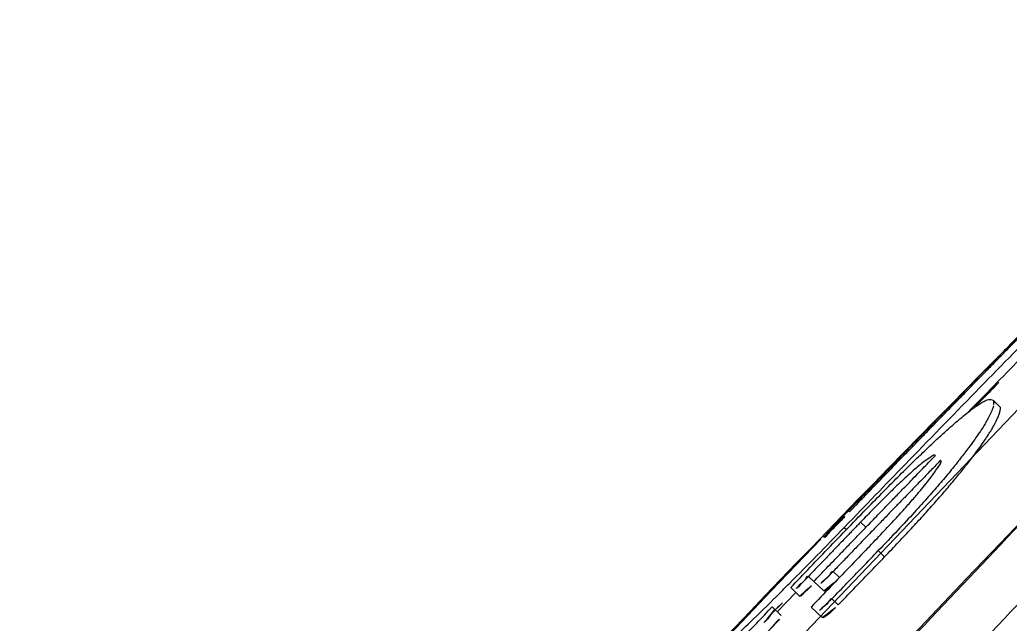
# Model space of a CAD drawing. Header units: millimetres. Extents: x 1145859089 to 1147511753, y -1047484727 to -1047247487.
# Drawn here: x 1146991936 to 1146991962.02, y -1047436486.46 to -1047436470.59 of the extents above; entities that cross this region are included whole.
import ezdxf
from ezdxf.xclip import XClip

# ---------------------------------------------------------------- set-up
doc = ezdxf.new("R2010")
doc.units = ezdxf.units.MM
doc.header["$LTSCALE"] = 100
doc.header["$MEASUREMENT"] = 0
doc.header["$XCLIPFRAME"] = 2
doc.layers.get('0').update_dxf_attribs({"linetype": 'CONTINUOUS'})
doc.layers.add('XREF', color=135, linetype='CONTINUOUS')
doc.layers.add('단지배치도$0$W240910', color=135, linetype='CONTINUOUS')

# ---------------------------------------------------------------- blocks, each defined once
blk = doc.blocks.new('단지배치도$0$zw$9902')
at = {"layer": '단지배치도$0$W240910', "linetype": 'ByBlock', "ltscale": 20}
for p, q in [((62174.21, -65162.678), (62288.069, -65043.262)), ((62221.86, -65111.456), (62222.188, -65111.12)), ((62222.514, -65111.441), (62222.343, -65111.279)), ((62222.499, -65111.42), (62222.351, -65111.279)), ((62218.71, -65114.008), (62218.546, -65114.178)), ((62218.546, -65114.178), (62218.494, -65114.233)), ((62218.546, -65114.178), (62218.573, -65114.204)), ((62218.557, -65114.489), (62218.436, -65114.615)), ((62218.436, -65114.615), (62218.493, -65114.67)), ((62218.864, -65114.477), (62219.004, -65114.611)), ((62217.823, -65114.923), (62216.516, -65116.283)), ((62219.329, -65115.226), (62219.495, -65115.385)), ((62217.894, -65116.283), (62217.494, -65115.901)), ((62218.141, -65115.776), (62218.308, -65115.934)), ((62216.956, -65116.125), (62216.993, -65116.088)), ((62217.26, -65116.418), (62217.027, -65116.196)), ((62216.516, -65116.283), (62214.747, -65118.138)), ((62216.672, -65116.83), (62217.158, -65116.322)), ((62218.112, -65116.491), (62218.278, -65116.649)), ((62216.541, -65116.704), (62216.773, -65116.926)), ((62217.853, -65116.984), (62217.564, -65116.708))]:
    blk.add_line(p, q, dxfattribs=at)
at = {"layer": '단지배치도$0$W240910'}
for centre, radius, start, end in [((56819.18, -60798.975), 5399.427, 202.101618, 356.712088), ((57394.291, -57699.4), 11431.377, 251.6277496, 321.4181311)]:
    blk.add_arc(centre, radius, start, end, dxfattribs=at)
at = {"layer": '단지배치도$0$W240910', "linetype": 'ByBlock', "ltscale": 20}
for centre, radius, start, end in [((41791.48, -45638.696), 28226.861, 316.1617116, 316.5676775), ((41450.437, -45313.524), 28703.079, 316.1634055, 316.5659905), ((62743.96, -65620.633), 729.311, 135.583076, 135.73487), ((62222.287, -65111.338), 0.0814, 46.4091, 58.9087), ((62222.302, -65111.321), 0.0586, 40.6962, 46.363), ((62222.301, -65111.322), 0.0605, 33.9821, 40.6699), ((62131.205, -65030.666), 121.064, 315.12225, 316.09793), ((62152.653, -65051.973), 91.061, 314.62619, 315.06858)]:
    blk.add_arc(centre, radius, start, end, dxfattribs=at)
at = {"layer": '단지배치도$0$W240910', "linetype": 'ByBlock', "ltscale": 20, "extrusion": (0, 0, -1)}
blk.add_ellipse((62567.39, -65452.708), major_axis=(-485.991, -11.578), ratio=1, start_param=0.708795, end_param=0.862005, dxfattribs=at)
at = {"layer": '단지배치도$0$W240910', "linetype": 'ByBlock', "ltscale": 20}
for points, knots in [([(62253.408, -65084.256), (62253.346, -65084.34), (62253.187, -65084.548), (62252.918, -65084.892), (62252.586, -65085.307), (62252.201, -65085.779), (62251.747, -65086.327), (62251.205, -65086.97), (62250.563, -65087.723), (62249.812, -65088.595), (62248.94, -65089.594), (62247.936, -65090.735), (62246.783, -65092.033), (62245.463, -65093.508), (62243.958, -65095.178), (62242.245, -65097.065), (62240.3, -65099.193), (62238.097, -65101.59), (62235.602, -65104.287), (62232.778, -65107.323), (62229.586, -65110.735), (62225.956, -65114.592), (62221.901, -65118.873), (62217.645, -65123.337), (62213.544, -65127.611), (62209.843, -65131.443), (62206.574, -65134.809), (62203.667, -65137.784), (62201.082, -65140.415), (62198.784, -65142.739), (62196.744, -65144.79), (62194.934, -65146.598), (62193.331, -65148.188), (62191.915, -65149.583), (62190.668, -65150.802), (62189.572, -65151.864), (62188.61, -65152.787), (62187.771, -65153.584), (62187.046, -65154.266), (62186.425, -65154.841), (62185.896, -65155.325), (62185.44, -65155.734), (62185.039, -65156.088), (62184.7, -65156.38), (62184.492, -65156.555), (62184.405, -65156.627)], [0, 0, 0, 0, 0.313904, 0.785938, 1.309904, 1.908722, 2.610799, 3.446041, 4.432154, 5.579577, 6.898803, 8.409937, 10.137933, 12.10808, 14.347045, 16.883775, 19.753734, 22.995188, 26.650958, 30.776923, 35.433042, 40.668896, 46.665278, 53.123251, 59.172395, 64.435061, 69.106362, 73.246956, 76.916151, 80.169465, 83.05019, 85.596842, 87.844859, 89.823381, 91.559072, 93.077294, 94.402921, 95.55651, 96.548523, 97.389382, 98.09617, 98.698881, 99.226154, 99.701164, 100.041093, 100.041093, 100.041093, 100.041093]), ([(62218.129, -65119.715), (62218.99, -65118.812), (62220.743, -65116.968), (62223.362, -65114.201), (62225.919, -65111.484), (62228.321, -65108.916), (62230.538, -65106.532), (62232.588, -65104.314), (62234.486, -65102.247), (62236.17, -65100.403), (62237.22, -65099.245), (62237.688, -65098.728)], [0, 0, 0, 0, 3.743672, 7.631825, 11.428276, 14.93902, 18.178212, 21.197, 23.998758, 26.597082, 28.688442, 28.688442, 28.688442, 28.688442]), ([(62238.123, -65101.472), (62236.448, -65103.289), (62232.632, -65107.404), (62226.475, -65113.966), (62219.653, -65121.157), (62212.794, -65128.314), (62206.53, -65134.78), (62202.598, -65138.792), (62200.859, -65140.554)], [0, 0, 0, 0, 7.412838, 16.836515, 26.99373, 37.150656, 46.573573, 54.002163, 54.002163, 54.002163, 54.002163]), ([(62218.573, -65114.204), (62218.607, -65114.169), (62218.683, -65114.09), (62218.783, -65113.986), (62218.876, -65113.89), (62218.957, -65113.806), (62219.046, -65113.714), (62219.144, -65113.613), (62219.252, -65113.501), (62219.371, -65113.377), (62219.503, -65113.241), (62219.648, -65113.092), (62219.807, -65112.927), (62219.983, -65112.745), (62220.177, -65112.546), (62220.391, -65112.326), (62220.626, -65112.084), (62220.884, -65111.819), (62221.166, -65111.529), (62221.467, -65111.22), (62221.767, -65110.913), (62222.048, -65110.626), (62222.296, -65110.372), (62222.517, -65110.146), (62222.715, -65109.944), (62222.893, -65109.763), (62223.054, -65109.599), (62223.2, -65109.45), (62223.333, -65109.315), (62223.453, -65109.192), (62223.563, -65109.08), (62223.664, -65108.979), (62223.755, -65108.886), (62223.838, -65108.801), (62223.911, -65108.728), (62223.956, -65108.682), (62223.975, -65108.662)], [0, 0, 0, 0, 0.146797, 0.327675, 0.432694, 0.548589, 0.676395, 0.817275, 0.972512, 1.14355, 1.331994, 1.539634, 1.768441, 2.020558, 2.298256, 2.603906, 2.940022, 3.30906, 3.713162, 4.153195, 4.603544, 5.003521, 5.356171, 5.669828, 5.95075, 6.203727, 6.432484, 6.640047, 6.828834, 7.000657, 7.15709, 7.299559, 7.429341, 7.547589, 7.655318, 7.739113, 7.739113, 7.739113, 7.739113]), ([(62223.751, -65109.152), (62223.166, -65109.747), (62221.961, -65110.977), (62220.23, -65112.756), (62219.085, -65113.941), (62218.557, -65114.489)], [0, 0, 0, 0, 2.502735, 5.165204, 7.447969, 7.447969, 7.447969, 7.447969]), ([(62223.161, -65109.44), (62223.117, -65109.484), (62223.049, -65109.554), (62222.953, -65109.652), (62222.869, -65109.737), (62222.776, -65109.832), (62222.673, -65109.937), (62222.559, -65110.053), (62222.434, -65110.181), (62222.296, -65110.322), (62222.144, -65110.477), (62221.976, -65110.648), (62221.792, -65110.836), (62221.59, -65111.043), (62221.368, -65111.271), (62221.125, -65111.519), (62220.861, -65111.79), (62220.575, -65112.085), (62220.278, -65112.389), (62219.992, -65112.684), (62219.733, -65112.951), (62219.504, -65113.188), (62219.299, -65113.399), (62219.115, -65113.589), (62218.951, -65113.76), (62218.818, -65113.897), (62218.74, -65113.978), (62218.71, -65114.008)], [0, 0, 0, 0, 0.184426, 0.292401, 0.412165, 0.544699, 0.691154, 0.852839, 1.031212, 1.227885, 1.444622, 1.683337, 1.94606, 2.234907, 2.551956, 2.899001, 3.276921, 3.687612, 4.131091, 4.551906, 4.919952, 5.247488, 5.540496, 5.803723, 6.039756, 6.250901, 6.377263, 6.377263, 6.377263, 6.377263]), ([(62218.614, -65114.544), (62218.788, -65114.364), (62219.113, -65114.029), (62219.573, -65113.562), (62219.975, -65113.16), (62220.329, -65112.813), (62220.645, -65112.51), (62220.93, -65112.243), (62221.186, -65112.011), (62221.41, -65111.815), (62221.598, -65111.659), (62221.747, -65111.541), (62221.865, -65111.455), (62221.978, -65111.378), (62222.083, -65111.315), (62222.197, -65111.257), (62222.289, -65111.244), (62222.329, -65111.268)], [0, 0, 0, 0, 0.751386, 1.402112, 1.964927, 2.456649, 2.891109, 3.278392, 3.624985, 3.929104, 4.171752, 4.357021, 4.499998, 4.611073, 4.766322, 4.863398, 5.003966, 5.003966, 5.003966, 5.003966]), ([(62222.351, -65111.289), (62222.368, -65111.313), (62222.366, -65111.367), (62222.357, -65111.413), (62222.353, -65111.43)], [0, 0, 0, 0, 0.0897311, 0.1430384, 0.1430384, 0.1430384, 0.1430384]), ([(62222.353, -65111.43), (62222.348, -65111.447), (62222.327, -65111.512), (62222.28, -65111.625), (62222.215, -65111.75), (62222.148, -65111.869), (62222.075, -65111.988), (62221.979, -65112.135), (62221.853, -65112.319), (62221.688, -65112.545), (62221.483, -65112.812), (62221.239, -65113.115), (62220.958, -65113.45), (62220.636, -65113.821), (62220.26, -65114.238), (62219.82, -65114.713), (62219.501, -65115.047), (62219.329, -65115.226)], [0, 0, 0, 0, 0.053881, 0.204083, 0.366173, 0.476354, 0.613438, 0.785477, 1.003276, 1.281183, 1.625231, 2.015069, 2.447917, 2.934921, 3.489884, 4.131864, 4.876739, 4.876739, 4.876739, 4.876739]), ([(62219.495, -65115.385), (62219.619, -65115.257), (62219.855, -65115.01), (62220.194, -65114.649), (62220.507, -65114.308), (62220.797, -65113.984), (62221.064, -65113.679), (62221.306, -65113.393), (62221.522, -65113.13), (62221.712, -65112.89), (62221.879, -65112.671), (62222.023, -65112.473), (62222.143, -65112.299), (62222.239, -65112.152), (62222.312, -65112.032), (62222.38, -65111.913), (62222.437, -65111.802), (62222.489, -65111.686), (62222.52, -65111.583), (62222.557, -65111.466), (62222.515, -65111.44)], [0, 0, 0, 0, 0.532336, 1.025314, 1.486146, 1.920981, 2.329664, 2.704483, 3.043604, 3.349101, 3.624072, 3.869911, 4.083448, 4.258286, 4.396042, 4.505396, 4.666994, 4.775182, 4.87495, 5.025092, 5.025092, 5.025092, 5.025092]), ([(62219.147, -65120.685), (62220.141, -65119.643), (62222.052, -65117.634), (62224.804, -65114.724), (62226.674, -65112.738), (62227.63, -65111.72), (62227.742, -65111.601)], [0, 0, 0, 0, 4.321778, 8.317016, 12.015205, 12.505484, 12.505484, 12.505484, 12.505484]), ([(62220.965, -65112.853), (62220.932, -65112.888), (62220.863, -65112.959), (62220.754, -65113.071), (62220.634, -65113.194), (62220.502, -65113.331), (62220.355, -65113.482), (62220.194, -65113.648), (62220.016, -65113.832), (62219.822, -65114.032), (62219.611, -65114.251), (62219.38, -65114.49), (62219.129, -65114.75), (62218.869, -65115.019), (62218.615, -65115.283), (62218.374, -65115.533), (62218.219, -65115.695), (62218.141, -65115.776)], [0, 0, 0, 0, 0.144619, 0.297816, 0.469143, 0.658904, 0.868787, 1.100378, 1.355096, 1.634269, 1.938138, 2.26769, 2.629641, 3.022977, 3.390694, 3.728105, 4.063968, 4.063968, 4.063968, 4.063968]), ([(62220.83, -65112.724), (62220.804, -65112.7), (62220.688, -65112.785), (62220.574, -65112.85), (62220.425, -65112.97), (62220.28, -65113.093), (62220.113, -65113.242), (62219.924, -65113.417), (62219.709, -65113.623), (62219.462, -65113.867), (62219.176, -65114.155), (62218.972, -65114.364), (62218.864, -65114.477)], [0, 0, 0, 0, 0.106593, 0.304856, 0.46624, 0.659614, 0.881773, 1.136778, 1.431182, 1.775116, 2.179362, 2.649366, 2.649366, 2.649366, 2.649366]), ([(62219.056, -65115.156), (62219.185, -65115.022), (62219.425, -65114.771), (62219.756, -65114.416), (62220.036, -65114.108), (62220.267, -65113.845), (62220.456, -65113.621), (62220.609, -65113.434), (62220.725, -65113.28), (62220.818, -65113.156), (62220.888, -65113.031), (62221.018, -65112.903), (62220.965, -65112.853)], [0, 0, 0, 0, 0.557083, 1.041668, 1.456717, 1.80516, 2.094382, 2.334922, 2.528771, 2.676886, 2.786949, 3.005032, 3.005032, 3.005032, 3.005032]), ([(62219.166, -65114.443), (62219.265, -65114.34), (62219.454, -65114.145), (62219.721, -65113.868), (62219.96, -65113.622), (62220.172, -65113.403), (62220.361, -65113.207), (62220.53, -65113.034), (62220.684, -65112.875), (62220.782, -65112.774), (62220.83, -65112.724)], [0, 0, 0, 0, 0.428076, 0.814747, 1.154659, 1.457512, 1.728297, 1.970619, 2.184659, 2.39231, 2.39231, 2.39231, 2.39231]), ([(62218.494, -65114.233), (62218.461, -65114.267), (62218.386, -65114.345), (62218.273, -65114.461), (62218.168, -65114.574), (62218.068, -65114.671), (62218.007, -65114.765), (62217.846, -65114.839), (62217.887, -65114.872)], [0, 0, 0, 0, 0.1414344, 0.3260009, 0.4822983, 0.6126523, 0.721386, 0.8807418, 0.8807418, 0.8807418, 0.8807418]), ([(62217.887, -65114.872), (62217.93, -65114.906), (62218.006, -65114.767), (62218.097, -65114.694), (62218.191, -65114.595), (62218.301, -65114.485), (62218.43, -65114.352), (62218.523, -65114.256), (62218.573, -65114.204)], [0, 0, 0, 0, 0.162944, 0.2717587, 0.402024, 0.5579986, 0.7419803, 0.958177, 0.958177, 0.958177, 0.958177]), ([(62217.027, -65116.196), (62217.198, -65116.017), (62217.545, -65115.655), (62218.074, -65115.105), (62218.432, -65114.733), (62218.614, -65114.544)], [0, 0, 0, 0, 0.742255, 1.505622, 2.2906, 2.2906, 2.2906, 2.2906]), ([(62218.864, -65114.477), (62218.838, -65114.503), (62218.785, -65114.558), (62218.709, -65114.637), (62218.631, -65114.718), (62218.546, -65114.806), (62218.441, -65114.915), (62218.339, -65115.021), (62218.245, -65115.119), (62218.166, -65115.202), (62218.08, -65115.291), (62217.986, -65115.388), (62217.883, -65115.496), (62217.767, -65115.616), (62217.636, -65115.753), (62217.543, -65115.85), (62217.494, -65115.901)], [0, 0, 0, 0, 0.110656, 0.228555, 0.328506, 0.448123, 0.596852, 0.78282, 0.888934, 1.003471, 1.127114, 1.260622, 1.407866, 1.574056, 1.763483, 1.976602, 1.976602, 1.976602, 1.976602]), ([(62217.634, -65116.035), (62217.689, -65115.978), (62217.8, -65115.862), (62217.975, -65115.68), (62218.166, -65115.481), (62218.38, -65115.259), (62218.619, -65115.01), (62218.884, -65114.735), (62219.069, -65114.543), (62219.166, -65114.443)], [0, 0, 0, 0, 0.237738, 0.481967, 0.756522, 1.065105, 1.409126, 1.790713, 2.209749, 2.209749, 2.209749, 2.209749]), ([(62219.056, -65115.156), (62218.892, -65115.326), (62218.564, -65115.667), (62218.066, -65116.184), (62217.733, -65116.531), (62217.564, -65116.708)], [0, 0, 0, 0, 0.709715, 1.417955, 2.153058, 2.153058, 2.153058, 2.153058]), ([(62218.112, -65116.491), (62218.243, -65116.354), (62218.509, -65116.077), (62218.915, -65115.655), (62219.189, -65115.371), (62219.329, -65115.226)], [0, 0, 0, 0, 0.568383, 1.15293, 1.755194, 1.755194, 1.755194, 1.755194]), ([(62218.278, -65116.649), (62218.413, -65116.509), (62218.683, -65116.228), (62219.089, -65115.806), (62219.36, -65115.525), (62219.495, -65115.385)], [0, 0, 0, 0, 0.584951, 1.170017, 1.755194, 1.755194, 1.755194, 1.755194]), ([(62217.494, -65115.901), (62217.463, -65115.872), (62217.409, -65116.012), (62217.311, -65116.079), (62217.22, -65116.153), (62217.126, -65116.291), (62217.093, -65116.259)], [0, 0, 0, 0, 0.1272941, 0.2397187, 0.402463, 0.5388111, 0.5388111, 0.5388111, 0.5388111]), ([(62218.141, -65115.776), (62218.11, -65115.746), (62218.056, -65115.887), (62217.956, -65115.953), (62217.864, -65116.03), (62217.761, -65116.156), (62217.727, -65116.124)], [0, 0, 0, 0, 0.1287703, 0.2420386, 0.40558, 0.5444891, 0.5444891, 0.5444891, 0.5444891]), ([(62214.499, -65118.416), (62214.57, -65118.452), (62214.754, -65118.186), (62215.069, -65117.979), (62215.525, -65117.518), (62216.095, -65116.983), (62216.585, -65116.496), (62216.884, -65116.197), (62216.956, -65116.125)], [0, 0, 0, 0, 0.237605, 0.676886, 1.302483, 2.094536, 3.058197, 3.363705, 3.363705, 3.363705, 3.363705]), ([(62217.26, -65116.418), (62217.284, -65116.441), (62217.362, -65116.336), (62217.444, -65116.281), (62217.551, -65116.17), (62217.621, -65116.101), (62217.66, -65116.06)], [0, 0, 0, 0, 0.0998708, 0.2391153, 0.3697641, 0.5391614, 0.5391614, 0.5391614, 0.5391614]), ([(62217.894, -65116.283), (62217.919, -65116.307), (62217.99, -65116.228), (62218.057, -65116.18), (62218.135, -65116.106), (62218.195, -65116.048), (62218.233, -65116.01), (62218.242, -65116.002)], [0, 0, 0, 0, 0.1036326, 0.1964599, 0.2898255, 0.413741, 0.4506206, 0.4506206, 0.4506206, 0.4506206]), ([(62218.112, -65116.491), (62218.081, -65116.461), (62218.027, -65116.601), (62217.926, -65116.665), (62217.833, -65116.746), (62217.721, -65116.858), (62217.687, -65116.825)], [0, 0, 0, 0, 0.1271294, 0.2396552, 0.4030177, 0.5462291, 0.5462291, 0.5462291, 0.5462291]), ([(62214.049, -65119.322), (62214.335, -65119.021), (62214.894, -65118.432), (62215.724, -65117.559), (62216.269, -65116.988), (62216.541, -65116.704)], [0, 0, 0, 0, 1.246672, 2.435382, 3.614347, 3.614347, 3.614347, 3.614347]), ([(62217.853, -65116.984), (62217.879, -65117.009), (62217.956, -65116.941), (62218.025, -65116.891), (62218.104, -65116.82), (62218.188, -65116.741), (62218.248, -65116.681), (62218.278, -65116.649)], [0, 0, 0, 0, 0.1068898, 0.1995548, 0.2927333, 0.416368, 0.5472853, 0.5472853, 0.5472853, 0.5472853]), ([(62216.607, -65116.767), (62216.633, -65116.792), (62216.528, -65116.874), (62216.468, -65116.973), (62216.36, -65117.083), (62216.293, -65117.156), (62216.266, -65117.184)], [0, 0, 0, 0, 0.1077492, 0.2394403, 0.4230365, 0.5408743, 0.5408743, 0.5408743, 0.5408743]), ([(62216.432, -65117.343), (62216.455, -65117.319), (62216.515, -65117.255), (62216.608, -65117.16), (62216.678, -65117.054), (62216.812, -65116.963), (62216.773, -65116.926)], [0, 0, 0, 0, 0.0995638, 0.2653657, 0.3810995, 0.5405207, 0.5405207, 0.5405207, 0.5405207])]:
    blk.add_open_spline(points, degree=3, knots=knots, dxfattribs=at)
for points in [[(62222.188, -65111.12), (62222.453, -65110.85), (62222.717, -65110.579), (62222.982, -65110.308)], [(62222.509, -65111.436), (62222.508, -65111.43), (62222.504, -65111.424), (62222.499, -65111.42)]]:
    blk.add_open_spline(points, degree=3, dxfattribs=at)
blk = doc.blocks.new('단지배치도')
blk.add_blockref('단지배치도$0$zw$9902', (141034.193, 142437.157))

msp = doc.modelspace()

# ---------------------------------------------------------------- block references
at = {"layer": 'XREF'}
ref = msp.add_blockref('단지배치도', (1146788705.034274, -1047513806.462535), dxfattribs=at)
XClip(ref).set_block_clipping_path([(72982.4064819524, 34919.7593965298), (360382.4067475507, 255319.7593436697)])

doc.saveas('drawing.dxf')
